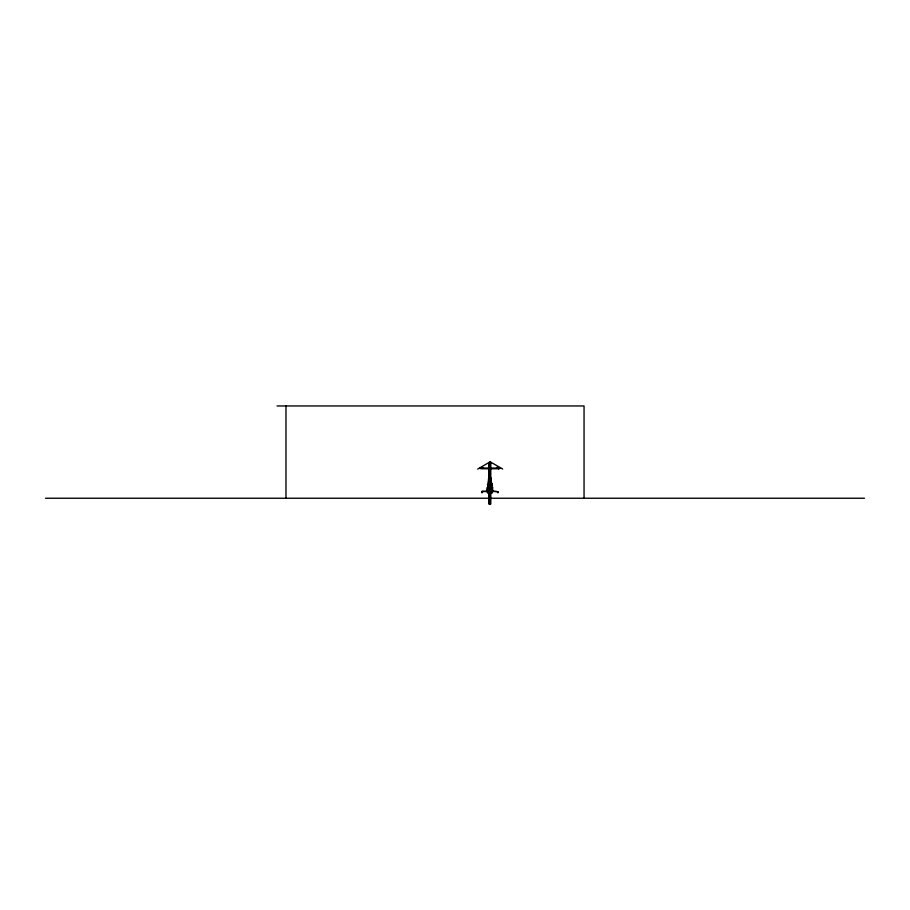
<?xml version="1.0" encoding="UTF-8"?>
<svg xmlns="http://www.w3.org/2000/svg" width="910" height="910" viewBox="0 0 910 910"><rect width="100%" height="100%" fill="white"/><g stroke="black" fill="none" stroke-linecap="round" stroke-linejoin="round"><path stroke-width="1.36" d="M487.567 492.651L488.909 478.239M488.056 492.719L489.318 478.296M489.625 478.296L488.363 492.719L487.35 492.663L488.602 478.239L489.614 478.296M485.235 491.445C487.828 491.559 482.527 491.184 485.087 491.445M493.846 491.457C496.428 491.559 491.127 491.241 493.698 491.457M499.874 468.286L500.25 467.672M497.611 491.764C495.904 491.298 496.018 490.763 497.69 492.594M492.071 486.304L492.435 487.1L492.082 485.269M477.693 469.105L490.183 461.791L502.673 469.037M497.281 467.262L496.985 467.262M492.503 489.136C492.094 486.395 493.015 493.152 492.537 490.331M492.435 489.296L492.583 490.149M490.069 478.296L491.07 478.239L492.344 492.651L491.332 492.719M492.037 485.121L492.117 484.257L492.23 486.133M277.038 405.962L584.049 405.962L584.049 498.248M45.5 498.248L864.5 498.248M487.817 486.156C487.703 483.574 487.783 488.875 487.749 486.293M487.168 491.161C489 489.523 485.019 492.628 486.964 491.138M480.139 467.672L480.514 468.286M491.013 478.239L491.468 483.483M491.696 486.099L492.276 492.651M490.774 478.239L492.037 492.651M490.365 478.296L491.616 492.719M498.885 468.058L498.885 468.752M498.612 468.058L498.612 468.752M498.145 491.889L498.145 492.594M497.906 491.889L497.906 492.594M490.445 463.509L490.445 478.887M490.445 484.473L490.445 504.038M490.217 461.882L490.217 462.587M490.194 461.882L490.183 462.587M489.239 463.509L489.239 504.038M482.22 491.889L482.22 492.594M481.993 491.889L481.993 492.594M481.765 491.889L481.765 492.594M285.979 405.962L285.979 498.248M481.902 467.535L482.744 467.763L481.902 467.535M482.198 491.332L483.039 491.559L482.198 491.332M483.21 491.343L484.052 491.559L483.21 491.343M489.751 462.962L490.592 463.19L489.751 462.962M487.498 484.598L488.34 484.825L487.498 484.598M487.146 488.625L487.942 488.954L487.191 488.511M487.225 487.635L488.067 487.851L487.271 487.521M487.043 489.637L487.885 489.864L487.043 489.637M497.554 467.535L498.396 467.763L497.554 467.535M494.881 491.343L495.722 491.571L494.881 491.343M491.571 483.551L492.39 483.847L491.571 483.551M491.923 487.567L492.742 487.862L491.923 487.567M490.672 463.509L489.011 463.509L489.011 504.038L490.672 504.038L490.672 463.509M499.124 468.047L480.787 468.047L480.787 468.752L499.124 468.775L499.124 468.058"/></g></svg>
